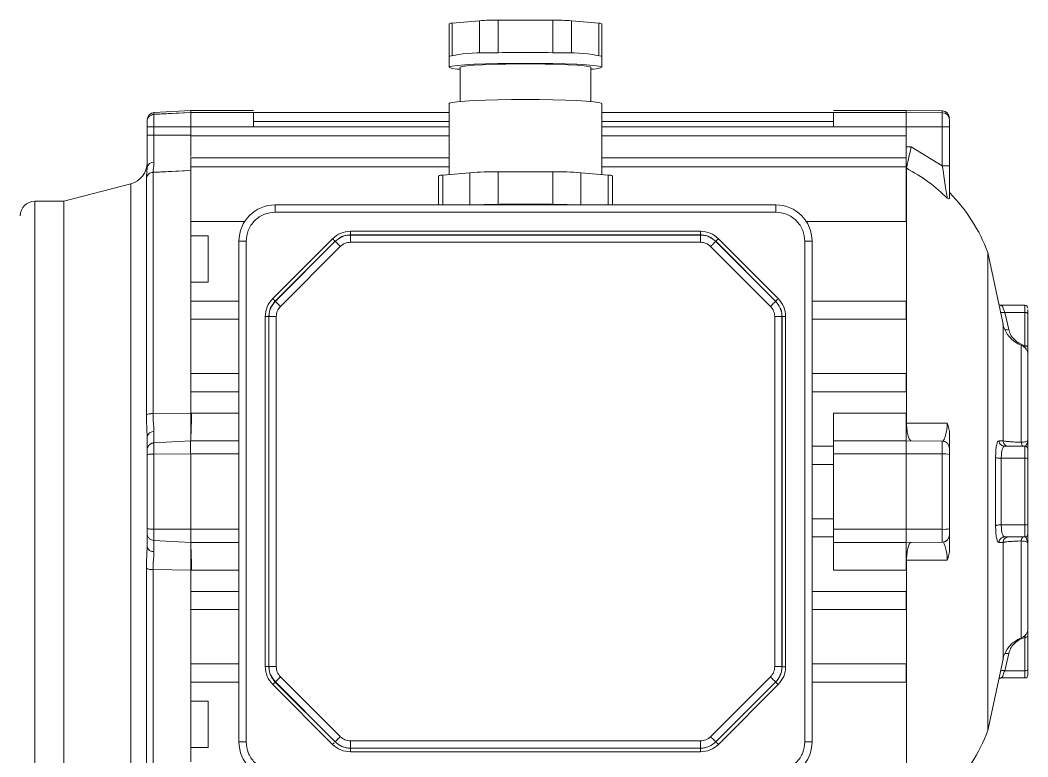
# Model space of a CAD drawing. Header units: millimetres. Extents: x 13502 to 23536, y 11874 to 14203.
# Drawn here: x 15426.73 to 15440.62, y 12930.58 to 12940.73 of the extents above; entities that cross this region are included whole.
import ezdxf

# ---------------------------------------------------------------- set-up
doc = ezdxf.new("R2010")
doc.units = ezdxf.units.MM

# ---------------------------------------------------------------- blocks, each defined once
blk = doc.blocks.new('A$C75AA7FFD')
at = {"color": 1, "linetype": 'Continuous', "lineweight": 0}
for p, q in [((91.525, 70.547), (91.525, 70.996)), ((91.94, 71.038), (91.565, 71.004)), ((91.565, 71.004), (91.565, 70.562)), ((91.94, 70.591), (91.94, 71.038)), ((92.951, 71.046), (92.2, 71.046)), ((92.2, 71.046), (92.2, 70.598)), ((92.951, 70.598), (92.951, 71.046)), ((93.586, 71.004), (93.211, 71.038)), ((93.211, 71.038), (93.211, 70.591)), ((93.586, 70.562), (93.586, 71.004)), ((93.626, 70.996), (93.626, 70.547)), ((92.069, 70.595), (92.032, 70.594)), ((93.119, 70.594), (93.082, 70.595)), ((91.526, 70.397), (91.526, 70.547)), ((93.626, 70.547), (93.626, 70.397)), ((91.676, 69.926), (91.676, 70.397)), ((93.476, 70.397), (93.476, 69.926)), ((91.526, 68.919), (91.526, 69.898)), ((93.626, 69.898), (93.626, 68.919)), ((87.455, 69.774), (87.961, 69.801)), ((87.455, 69.748), (87.961, 69.775)), ((87.455, 69.749), (87.961, 69.775)), ((87.961, 69.775), (87.455, 69.749)), ((87.455, 69.749), (87.455, 69.774)), ((87.455, 69.576), (87.455, 69.748)), ((87.961, 69.801), (88.826, 69.801)), ((87.961, 69.775), (87.961, 69.801)), ((87.961, 69.775), (88.826, 69.775)), ((88.825, 69.776), (91.526, 69.776)), ((88.826, 69.776), (88.826, 69.775)), ((93.626, 69.776), (96.821, 69.776)), ((96.82, 69.801), (97.821, 69.801)), ((96.821, 69.775), (96.821, 69.776)), ((96.821, 69.775), (97.821, 69.775)), ((97.821, 69.801), (98.321, 69.796)), ((97.821, 69.801), (97.821, 69.775)), ((97.821, 69.775), (97.821, 69.576)), ((97.821, 69.775), (98.321, 69.771)), ((98.321, 69.771), (98.321, 69.796)), ((98.321, 69.771), (98.321, 69.576)), ((87.361, 69.649), (87.361, 69.649)), ((88.826, 69.651), (91.526, 69.651)), ((93.626, 69.651), (96.821, 69.651)), ((87.361, 69.576), (87.361, 69.462)), ((87.361, 69.462), (87.455, 69.462)), ((87.961, 69.576), (87.455, 69.576)), ((87.455, 69.462), (87.455, 69.576)), ((87.961, 69.462), (87.455, 69.462)), ((87.455, 69.462), (87.455, 69.089)), ((87.96, 69.576), (91.526, 69.576)), ((87.961, 69.167), (87.961, 69.451)), ((87.961, 69.451), (91.526, 69.451)), ((93.626, 69.576), (97.821, 69.576)), ((93.626, 69.451), (97.821, 69.451)), ((97.821, 69.576), (98.321, 69.576)), ((97.821, 69.15), (97.821, 69.451)), ((98.321, 69.041), (98.321, 69.576)), ((98.421, 69.576), (98.321, 69.576)), ((98.421, 69.041), (98.421, 69.576)), ((97.894, 69.302), (97.821, 69.302)), ((98.321, 69.041), (97.894, 69.302)), ((87.96, 69.15), (91.526, 69.15)), ((93.626, 69.15), (97.821, 69.15)), ((98.321, 69.041), (98.421, 69.041)), ((87.442, 68.949), (87.961, 68.976)), ((87.961, 68.976), (87.442, 68.95)), ((87.961, 68.976), (87.442, 68.949)), ((87.442, 65.626), (87.442, 68.949)), ((87.961, 68.274), (87.961, 69.025)), ((87.961, 69.025), (91.526, 69.025)), ((91.375, 68.501), (91.375, 68.899)), ((91.811, 68.945), (91.435, 68.911)), ((91.435, 68.911), (91.435, 68.501)), ((91.811, 68.501), (91.811, 68.945)), ((92.951, 68.957), (92.2, 68.957)), ((92.2, 68.957), (92.2, 68.51)), ((92.951, 68.51), (92.951, 68.957)), ((93.716, 68.911), (93.341, 68.945)), ((93.341, 68.945), (93.341, 68.501)), ((93.626, 69.025), (97.821, 69.025)), ((93.716, 68.501), (93.716, 68.911)), ((93.776, 68.899), (93.776, 68.501)), ((97.821, 69.025), (97.821, 68.274)), ((97.821, 69.009), (97.827, 69.009)), ((97.827, 69.009), (97.827, 69.007)), ((97.827, 69.007), (97.827, 65.494)), ((86.211, 68.551), (87.136, 68.792)), ((87.136, 68.792), (87.136, 60.309)), ((87.35, 65.609), (87.35, 68.878)), ((87.35, 68.878), (87.35, 68.878)), ((85.811, 68.551), (86.211, 68.551)), ((85.811, 60.551), (85.811, 68.551)), ((86.211, 60.551), (86.211, 68.551)), ((89.126, 68.501), (96.026, 68.501)), ((89.126, 68.501), (89.126, 68.401)), ((91.951, 68.504), (91.869, 68.501)), ((91.951, 68.504), (92, 68.505)), ((93.151, 68.505), (93.2, 68.504)), ((93.282, 68.501), (93.2, 68.504)), ((96.026, 68.501), (96.026, 68.401)), ((96.026, 68.401), (89.126, 68.401)), ((87.961, 68.076), (87.961, 68.274)), ((87.961, 68.274), (88.707, 68.274)), ((97.821, 68.274), (96.444, 68.274)), ((88.201, 68.076), (87.961, 68.076)), ((88.201, 67.436), (88.201, 68.076)), ((90.164, 68.137), (94.988, 68.137)), ((90.164, 68.137), (90.164, 68.087)), ((90.165, 68.086), (90.164, 68.087)), ((90.164, 68.087), (94.988, 68.087)), ((94.987, 68.086), (90.165, 68.086)), ((90.165, 67.986), (90.165, 68.086)), ((94.987, 68.086), (94.988, 68.087)), ((94.987, 67.986), (94.987, 68.086)), ((94.988, 68.137), (94.988, 68.087)), ((88.626, 61.101), (88.626, 68.001)), ((88.626, 68.001), (88.726, 68.001)), ((88.726, 68.001), (88.726, 61.101)), ((89.091, 67.21), (89.916, 68.035)), ((89.127, 67.175), (89.952, 67.999)), ((89.128, 67.174), (89.952, 67.999)), ((90.023, 67.928), (89.198, 67.103)), ((89.952, 67.999), (89.952, 67.999)), ((94.987, 67.986), (90.165, 67.986)), ((95.953, 67.103), (95.128, 67.928)), ((95.2, 67.999), (95.199, 67.998)), ((95.199, 67.998), (96.023, 67.174)), ((95.2, 67.999), (96.024, 67.175)), ((95.235, 68.035), (96.06, 67.21)), ((96.426, 61.101), (96.426, 68.001)), ((96.526, 68.001), (96.426, 68.001)), ((96.526, 68.001), (96.526, 61.101)), ((98.949, 67.844), (99.158, 66.859)), ((98.949, 67.844), (98.949, 61.257)), ((87.961, 67.176), (87.961, 67.436)), ((87.961, 67.436), (88.201, 67.436)), ((87.961, 66.926), (87.961, 67.176)), ((87.961, 67.176), (88.626, 67.176)), ((89.127, 67.175), (89.128, 67.174)), ((96.023, 67.174), (96.024, 67.175)), ((96.526, 67.176), (97.821, 67.176)), ((97.821, 67.176), (97.821, 66.926)), ((99.134, 67.119), (99.461, 67.119)), ((99.138, 67.119), (99.134, 67.106)), ((99.461, 67.119), (99.461, 67.019)), ((89.039, 66.963), (88.989, 66.963)), ((88.989, 62.139), (88.989, 66.963)), ((89.039, 66.963), (89.04, 66.962)), ((89.039, 62.139), (89.039, 66.963)), ((89.04, 66.962), (89.14, 66.962)), ((89.04, 66.962), (89.04, 62.14)), ((89.14, 66.962), (89.14, 62.14)), ((96.011, 62.139), (96.011, 66.962)), ((96.011, 66.962), (96.111, 66.962)), ((96.111, 66.962), (96.112, 66.963)), ((96.111, 62.139), (96.111, 66.962)), ((96.112, 66.963), (96.112, 62.138)), ((96.162, 66.963), (96.112, 66.963)), ((96.162, 66.963), (96.162, 62.138)), ((99.181, 67.019), (99.461, 67.019)), ((99.181, 67.019), (99.236, 66.782)), ((99.461, 67.019), (99.461, 66.56)), ((99.501, 66.54), (99.501, 66.999)), ((88.626, 66.926), (87.961, 66.926)), ((87.961, 66.176), (87.961, 66.926)), ((96.526, 66.926), (97.821, 66.926)), ((99.158, 66.859), (99.158, 65.251)), ((99.41, 66.568), (99.41, 65.23)), ((99.438, 66.569), (99.431, 66.555)), ((99.461, 66.56), (99.438, 66.569)), ((99.461, 66.535), (99.461, 66.56)), ((87.961, 65.926), (87.961, 66.176)), ((87.961, 66.176), (88.626, 66.176)), ((97.821, 66.176), (96.526, 66.176)), ((97.821, 66.176), (97.821, 65.926)), ((87.961, 65.926), (88.626, 65.926)), ((87.961, 65.633), (87.961, 65.926)), ((97.821, 65.926), (96.526, 65.926)), ((87.35, 65.608), (87.35, 65.609)), ((87.961, 65.633), (87.442, 65.626)), ((87.442, 65.626), (87.961, 65.632)), ((87.974, 65.632), (87.961, 65.633)), ((87.961, 65.632), (87.961, 65.633)), ((88.626, 65.632), (87.974, 65.632)), ((97.821, 65.632), (96.821, 65.632)), ((97.827, 65.489), (97.821, 65.489)), ((97.827, 65.494), (97.827, 65.489)), ((87.455, 65.378), (87.455, 65.224)), ((87.961, 65.251), (87.455, 65.224)), ((87.455, 65.224), (87.961, 65.251)), ((87.961, 65.251), (88.626, 65.251)), ((96.821, 65.176), (96.526, 65.176)), ((96.821, 65.251), (97.821, 65.251)), ((96.821, 65.176), (96.821, 65.063)), ((97.821, 65.251), (97.821, 65.07)), ((97.821, 65.251), (98.321, 65.246)), ((98.321, 65.246), (98.321, 65.07)), ((99.158, 65.251), (99.103, 65.251)), ((99.181, 65.176), (99.461, 65.176)), ((99.461, 65.176), (99.461, 65.009)), ((87.361, 65.058), (87.361, 65.058)), ((87.455, 65.068), (87.961, 65.071)), ((87.455, 64.033), (87.455, 65.068)), ((87.961, 64.031), (87.961, 65.071)), ((87.961, 65.071), (88.626, 65.071)), ((97.821, 65.07), (96.821, 65.07)), ((96.821, 65.063), (96.821, 65.07)), ((97.821, 65.07), (97.821, 64.031)), ((98.321, 65.07), (97.821, 65.07)), ((98.321, 64.031), (98.321, 65.07)), ((99.056, 65.02), (99.056, 64.081)), ((99.134, 65.009), (99.134, 64.092)), ((99.134, 65.009), (99.461, 65.009)), ((99.461, 65.009), (99.461, 64.092)), ((96.526, 64.926), (96.821, 64.926)), ((96.821, 64.176), (96.526, 64.176)), ((87.961, 64.031), (87.455, 64.033)), ((87.455, 63.877), (87.455, 64.033)), ((87.455, 64.033), (87.961, 64.031)), ((96.821, 64.031), (96.821, 64.038)), ((96.821, 64.038), (96.821, 64.031)), ((99.134, 64.092), (99.461, 64.092)), ((99.461, 64.092), (99.461, 63.926)), ((87.961, 63.851), (87.961, 64.031)), ((87.961, 64.031), (88.626, 64.031)), ((96.526, 63.926), (96.821, 63.926)), ((96.821, 64.031), (97.821, 64.031)), ((96.821, 63.851), (96.821, 64.031)), ((97.821, 64.031), (98.321, 64.031)), ((97.821, 64.031), (97.821, 63.851)), ((98.321, 64.031), (98.321, 63.855)), ((99.181, 63.926), (99.461, 63.926)), ((99.465, 63.924), (99.468, 63.926)), ((99.483, 63.902), (99.501, 63.846)), ((87.961, 63.851), (87.455, 63.877)), ((87.455, 63.877), (87.455, 63.723)), ((87.455, 63.877), (87.961, 63.851)), ((88.626, 63.851), (87.961, 63.851)), ((96.821, 63.851), (97.821, 63.851)), ((96.821, 63.851), (96.821, 63.469)), ((97.821, 63.851), (98.321, 63.855)), ((97.821, 63.469), (97.821, 63.851)), ((99.103, 63.85), (99.158, 63.851)), ((99.158, 63.851), (99.158, 62.242)), ((99.41, 63.871), (99.41, 62.534)), ((87.35, 63.493), (87.35, 63.494)), ((87.35, 60.224), (87.35, 63.493)), ((97.821, 63.612), (97.827, 63.612)), ((97.827, 63.612), (97.827, 63.607)), ((97.827, 63.607), (97.827, 60.094)), ((87.961, 63.469), (87.442, 63.476)), ((87.442, 60.152), (87.442, 63.475)), ((87.442, 63.475), (87.961, 63.469)), ((87.961, 63.469), (87.442, 63.475)), ((87.961, 63.176), (87.961, 63.469)), ((87.961, 63.469), (87.974, 63.469)), ((87.961, 63.469), (87.961, 63.469)), ((87.974, 63.469), (88.626, 63.469)), ((96.821, 63.469), (97.821, 63.469)), ((87.961, 62.926), (87.961, 63.176)), ((87.961, 63.176), (88.626, 63.176)), ((97.821, 63.176), (96.526, 63.176)), ((97.821, 63.176), (97.821, 62.926)), ((87.961, 62.926), (88.626, 62.926)), ((87.961, 62.176), (87.961, 62.926)), ((96.526, 62.926), (97.821, 62.926)), ((99.438, 62.532), (99.461, 62.542)), ((99.461, 62.541), (99.461, 62.567)), ((99.461, 62.542), (99.461, 62.083)), ((99.501, 62.103), (99.501, 62.562)), ((99.158, 62.242), (98.949, 61.257)), ((99.236, 62.319), (99.181, 62.083)), ((87.961, 61.926), (87.961, 62.176)), ((88.626, 62.176), (87.961, 62.176)), ((88.989, 62.139), (89.039, 62.139)), ((89.04, 62.14), (89.039, 62.139)), ((89.14, 62.14), (89.04, 62.14)), ((96.011, 62.139), (96.111, 62.139)), ((96.111, 62.139), (96.112, 62.138)), ((96.162, 62.138), (96.112, 62.138)), ((96.526, 62.176), (97.821, 62.176)), ((97.821, 62.176), (97.821, 61.926)), ((89.198, 61.998), (90.023, 61.174)), ((95.128, 61.173), (95.953, 61.998)), ((96.105, 62.08), (96.107, 62.082)), ((99.461, 61.983), (99.134, 61.983)), ((99.181, 62.083), (99.461, 62.083)), ((99.461, 62.083), (99.461, 61.983)), ((88.626, 61.926), (87.961, 61.926)), ((87.961, 61.665), (87.961, 61.926)), ((89.916, 61.067), (89.091, 61.891)), ((89.128, 61.928), (89.127, 61.927)), ((89.951, 61.102), (89.127, 61.927)), ((89.952, 61.103), (89.128, 61.928)), ((96.023, 61.927), (95.199, 61.103)), ((96.024, 61.926), (95.2, 61.102)), ((96.06, 61.891), (95.235, 61.066)), ((97.821, 61.926), (96.526, 61.926)), ((87.961, 61.665), (87.961, 61.026)), ((88.201, 61.665), (87.961, 61.665)), ((88.201, 61.026), (88.201, 61.665)), ((87.961, 60.827), (87.961, 61.026)), ((87.961, 61.026), (88.201, 61.026)), ((88.626, 61.101), (88.726, 61.101)), ((89.951, 61.102), (89.952, 61.103)), ((90.164, 61.015), (90.163, 61.014)), ((94.988, 61.014), (90.163, 61.014)), ((90.163, 60.964), (90.163, 61.014)), ((90.164, 61.115), (94.987, 61.115)), ((90.164, 61.115), (90.164, 61.015)), ((90.164, 61.015), (94.987, 61.015)), ((94.987, 61.115), (94.987, 61.015)), ((94.987, 61.015), (94.988, 61.014)), ((94.988, 60.964), (94.988, 61.014)), ((95.199, 61.103), (95.2, 61.102)), ((96.426, 61.101), (96.526, 61.101)), ((94.988, 60.964), (90.163, 60.964))]:
    blk.add_line(p, q, dxfattribs=at)
at = {"color": 1, "linetype": 'Continuous', "lineweight": 0, "flags": 128}
for points in [[(91.526, 70.548), (91.525, 70.548), (91.525, 70.548), (91.525, 70.547), (91.525, 70.547), (91.525, 70.547), (91.525, 70.546), (91.525, 70.546), (91.526, 70.546)], [(93.476, 70.369), (93.515, 70.373), (93.585, 70.382), (93.621, 70.392), (93.621, 70.402), (93.585, 70.412), (93.515, 70.422), (93.413, 70.43), (93.283, 70.438), (93.128, 70.444), (92.955, 70.448), (92.769, 70.451), (92.576, 70.452), (92.383, 70.451), (92.196, 70.448), (92.023, 70.444), (91.868, 70.438), (91.738, 70.43), (91.636, 70.422), (91.566, 70.412), (91.53, 70.402), (91.53, 70.392), (91.566, 70.382), (91.636, 70.373), (91.676, 70.369)], [(91.676, 70.397), (91.677, 70.4), (91.704, 70.409), (91.768, 70.418), (91.864, 70.426), (91.989, 70.433), (92.139, 70.438), (92.306, 70.442), (92.485, 70.444), (92.667, 70.444), (92.845, 70.442), (93.012, 70.438), (93.162, 70.433), (93.287, 70.426), (93.384, 70.418), (93.447, 70.409), (93.474, 70.4), (93.476, 70.397)], [(93.625, 70.546), (93.626, 70.546), (93.626, 70.546), (93.626, 70.547), (93.626, 70.547), (93.626, 70.547), (93.626, 70.548), (93.626, 70.548), (93.625, 70.548)], [(91.526, 69.898), (91.53, 69.903), (91.566, 69.913), (91.636, 69.922), (91.738, 69.931), (91.868, 69.939), (92.023, 69.945), (92.196, 69.949), (92.383, 69.952), (92.576, 69.953), (92.769, 69.952), (92.955, 69.949), (93.128, 69.945), (93.283, 69.939), (93.413, 69.931), (93.515, 69.922), (93.585, 69.913), (93.621, 69.903), (93.626, 69.898)], [(89.916, 68.035), (89.923, 68.028), (89.93, 68.022), (89.936, 68.015), (89.941, 68.01), (89.945, 68.006), (89.949, 68.002), (89.951, 68), (89.952, 67.999)], [(90.023, 67.928), (90.01, 67.941), (89.996, 67.955), (89.984, 67.967), (89.974, 67.977), (89.965, 67.986), (89.958, 67.993), (89.954, 67.997), (89.952, 67.999)], [(95.953, 67.103), (95.966, 67.117), (95.979, 67.13), (95.992, 67.142), (96.002, 67.152), (96.011, 67.161), (96.018, 67.168), (96.022, 67.172), (96.023, 67.174)], [(96.06, 67.21), (96.053, 67.203), (96.046, 67.197), (96.04, 67.191), (96.035, 67.185), (96.031, 67.181), (96.027, 67.178), (96.025, 67.176), (96.024, 67.175)], [(99.461, 67.019), (99.468, 67.018), (99.476, 67.017), (99.483, 67.015), (99.489, 67.013), (99.494, 67.01), (99.498, 67.006), (99.5, 67.003), (99.501, 66.999)], [(87.361, 65.124), (87.362, 65.143), (87.368, 65.161)], [(99.461, 62.083), (99.468, 62.083), (99.476, 62.084), (99.483, 62.086), (99.489, 62.089), (99.494, 62.092), (99.498, 62.095), (99.5, 62.099), (99.501, 62.103)], [(89.198, 61.998), (89.185, 61.985), (89.172, 61.972), (89.16, 61.96), (89.149, 61.949), (89.14, 61.94), (89.134, 61.933), (89.129, 61.929), (89.128, 61.928)], [(89.091, 61.891), (89.098, 61.898), (89.105, 61.905), (89.111, 61.911), (89.116, 61.916), (89.12, 61.92), (89.124, 61.924), (89.126, 61.926), (89.127, 61.927)], [(95.128, 61.173), (95.142, 61.16), (95.155, 61.147), (95.167, 61.135), (95.177, 61.124), (95.186, 61.115), (95.193, 61.109), (95.197, 61.104), (95.199, 61.103)], [(95.235, 61.066), (95.228, 61.073), (95.222, 61.08), (95.216, 61.086), (95.21, 61.091), (95.206, 61.096), (95.203, 61.099), (95.2, 61.101), (95.2, 61.102)]]:
    blk.add_lwpolyline(points, dxfattribs=at)
at = {"color": 1, "linetype": 'Continuous', "lineweight": 0}
for centre, radius, start, end in [((91.561, 70.919), 0.0855, 87.1887, 114.9143), ((92.172, 67.682), 3.365, 89.517, 93.9443), ((92.979, 67.681), 3.365, 86.0559, 90.4828), ((93.59, 70.919), 0.0855, 65.0857, 92.8113), ((91.956, 68.614), 1.982, 87.8128, 102.5472), ((92.576, 51.987), 18.615, 88.4417, 91.5583), ((92.197, 65.411), 5.186, 89.9653, 91.4119), ((92.954, 65.411), 5.186, 88.5881, 90.0347), ((93.195, 68.614), 1.982, 77.453, 92.187), ((91.529, 70.547), 0.003, 157.8843, 202.1157), ((93.623, 70.547), 0.003, 337.8843, 22.1157), ((87.461, 69.674), 0.1, 93, 180), ((98.321, 69.696), 0.1, 0, 89.5), ((98.321, 69.671), 0.0998, 0.1448, 89.6386), ((87.061, 69.082), 0.3, 284.6209, 0), ((87.447, 69.002), 0.0875, 84.2162, 169.1803), ((87.446, 68.85), 0.0994, 92.3939, 164.0222), ((91.429, 68.783), 0.128, 87.2033, 114.9063), ((92.158, 63.9), 5.057, 89.5218, 93.9403), ((92.993, 63.9), 5.057, 86.0597, 90.4782), ((93.722, 68.783), 0.128, 65.0933, 92.7993), ((96.759, 67.027), 2.337, 20.458, 44.5224), ((85.811, 68.351), 0.2, 90, 180), ((89.126, 68.001), 0.5, 90, 180), ((92.083, 64.615), 3.891, 91.9472, 92.9395), ((92.576, 47.213), 21.3, 88.4521, 91.5479), ((92.196, 60.673), 7.834, 89.9715, 91.4349), ((92.955, 60.673), 7.834, 88.5651, 90.0285), ((93.068, 64.615), 3.891, 87.0605, 88.0528), ((96.026, 68.001), 0.5, 0, 90), ((99.461, 67.079), 0.04, 0, 90), ((99.549, 66.942), 0.4, 192, 249.5281), ((99.361, 66.437), 0.14, 0, 69.5281), ((87.429, 65.447), 0.18, 85.9079, 115.877), ((87.447, 65.291), 0.0875, 84.2034, 169.1654), ((87.461, 65.124), 0.1, 93, 119.5281), ((98.321, 65.146), 0.1, 0, 89.5), ((99.461, 65.136), 0.04, 0, 90), ((98.346, 64.813), 0.258, 73.1644, 95.4288), ((99.47, 64.945), 0.0652, 62.3287, 98.5722), ((98.346, 64.288), 0.258, 264.5679, 286.839), ((99.47, 64.156), 0.0652, 261.4317, 297.684), ((98.321, 63.955), 0.1, 270.5, 0), ((99.461, 63.966), 0.04, 270, 0), ((87.447, 63.81), 0.0875, 190.8346, 275.7966), ((87.429, 63.655), 0.18, 244.1183, 274.0968), ((99.361, 62.665), 0.14, 290.4719, 0), ((99.549, 62.159), 0.4, 110.4719, 168), ((99.461, 62.023), 0.04, 270, 0), ((96.759, 62.074), 2.337, 315.3071, 339.542), ((89.126, 61.101), 0.5, 180, 270), ((96.026, 61.101), 0.5, 270, 0)]:
    blk.add_arc(centre, radius, start, end, dxfattribs=at)
for points, knots in [([(87.455, 69.749), (87.443, 69.746), (87.418, 69.742), (87.386, 69.719), (87.365, 69.687), (87.362, 69.662), (87.361, 69.649)], [0, 0, 0, 0, 0.250008, 0.500003, 0.750016, 1, 1, 1, 1]), ([(87.361, 69.649), (87.362, 69.662), (87.365, 69.687), (87.386, 69.719), (87.418, 69.742), (87.443, 69.746), (87.455, 69.748)], [0, 0, 0, 0, 0.2500092, 0.5000032, 0.7500067, 1, 1, 1, 1]), ([(87.961, 69.576), (87.961, 69.601), (87.961, 69.65), (87.961, 69.713), (87.961, 69.76), (87.961, 69.77), (87.961, 69.775)], [0, 0, 0, 0, 0.2499945, 0.5000098, 0.7499819, 1, 1, 1, 1]), ([(88.826, 69.776), (88.826, 69.776), (88.826, 69.777), (88.826, 69.771), (88.826, 69.76), (88.826, 69.744), (88.826, 69.725), (88.826, 69.702), (88.826, 69.677), (88.826, 69.66), (88.826, 69.651)], [0, 0, 0, 0, 0.125, 0.250014, 0.375013, 0.500007, 0.625024, 0.750015, 0.875012, 1, 1, 1, 1]), ([(88.826, 69.775), (88.826, 69.77), (88.826, 69.76), (88.826, 69.713), (88.826, 69.649), (88.826, 69.6), (88.826, 69.576)], [0, 0, 0, 0, 0.249992, 0.499989, 0.749997, 1, 1, 1, 1]), ([(96.821, 69.576), (96.821, 69.6), (96.821, 69.649), (96.821, 69.713), (96.821, 69.76), (96.821, 69.77), (96.821, 69.775)], [0, 0, 0, 0, 0.2500029, 0.5000109, 0.7500082, 1, 1, 1, 1]), ([(87.361, 69.649), (87.361, 69.647), (87.361, 69.644), (87.361, 69.626), (87.361, 69.603), (87.361, 69.585), (87.361, 69.576)], [0, 0, 0, 0, 0.24143, 0.500023, 0.758567, 1, 1, 1, 1]), ([(98.421, 69.671), (98.421, 69.669), (98.421, 69.664), (98.421, 69.641), (98.421, 69.611), (98.421, 69.587), (98.421, 69.576)], [0, 0, 0, 0, 0.241321, 0.49998, 0.758648, 1, 1, 1, 1]), ([(87.455, 69.576), (87.443, 69.576), (87.418, 69.576), (87.386, 69.576), (87.365, 69.576), (87.362, 69.576), (87.361, 69.576)], [0, 0, 0, 0, 0.249986, 0.499988, 0.749978, 1, 1, 1, 1]), ([(87.361, 69.462), (87.361, 69.379), (87.361, 69.213), (87.361, 69.083), (87.361, 69.019)], [0, 0, 0, 0, 0.499991, 1, 1, 1, 1]), ([(87.961, 69.576), (87.961, 69.574), (87.961, 69.571), (87.961, 69.542), (87.961, 69.5), (87.961, 69.468), (87.961, 69.451)], [0, 0, 0, 0, 0.249969, 0.499986, 0.749977, 1, 1, 1, 1]), ([(97.821, 69.451), (97.821, 69.468), (97.821, 69.5), (97.821, 69.542), (97.821, 69.571), (97.821, 69.574), (97.821, 69.576)], [0, 0, 0, 0, 0.250023, 0.500014, 0.750031, 1, 1, 1, 1]), ([(97.894, 69.302), (97.886, 69.269), (97.871, 69.201), (97.85, 69.111), (97.834, 69.04), (97.829, 69.019), (97.827, 69.009)], [0, 0, 0, 0, 0.249613, 0.499795, 0.749948, 1, 1, 1, 1]), ([(87.455, 69.089), (87.455, 69.073), (87.454, 69.051), (87.451, 69.023), (87.445, 68.984), (87.443, 68.965), (87.442, 68.95)], [0, 0, 0, 0, 0.250091, 0.333832, 0.49939, 1, 1, 1, 1]), ([(87.961, 69.025), (87.961, 69.041), (87.961, 69.074), (87.961, 69.115), (87.961, 69.144), (87.961, 69.148), (87.961, 69.15)], [0, 0, 0, 0, 0.2500202, 0.5000088, 0.7500397, 1, 1, 1, 1]), ([(97.821, 69.025), (97.821, 69.041), (97.821, 69.074), (97.821, 69.115), (97.821, 69.144), (97.821, 69.148), (97.821, 69.15)], [0, 0, 0, 0, 0.2500202, 0.5000088, 0.7500397, 1, 1, 1, 1]), ([(98.39, 68.592), (98.389, 68.6), (98.387, 68.615), (98.377, 68.674), (98.362, 68.77), (98.342, 68.901), (98.328, 68.994), (98.321, 69.041)], [0, 0, 0, 0, 0.1161182, 0.2370989, 0.4875792, 0.7438393, 1, 1, 1, 1]), ([(98.421, 68.595), (98.421, 68.625), (98.421, 68.684), (98.421, 68.833), (98.421, 68.957), (98.421, 69.041)], [0, 0, 0, 0, 0.25204, 0.500985, 1, 1, 1, 1]), ([(87.35, 68.878), (87.352, 68.894), (87.355, 68.925), (87.359, 68.988), (87.361, 69.019)], [0, 0, 0, 0, 0.5009037, 1, 1, 1, 1]), ([(87.35, 68.878), (87.354, 68.887), (87.361, 68.906), (87.383, 68.929), (87.411, 68.945), (87.432, 68.948), (87.442, 68.95)], [0, 0, 0, 0, 0.243711, 0.499997, 0.756273, 1, 1, 1, 1]), ([(97.827, 69.007), (97.931, 68.947), (98.135, 68.83), (98.307, 68.67), (98.39, 68.592)], [0, 0, 0, 0, 0.513879, 1, 1, 1, 1]), ([(98.39, 68.592), (98.399, 68.589), (98.417, 68.583), (98.419, 68.591), (98.421, 68.595)], [0, 0, 0, 0, 0.50098, 1, 1, 1, 1]), ([(89.126, 68.401), (89.075, 68.395), (88.998, 68.387), (88.905, 68.337), (88.841, 68.286), (88.789, 68.222), (88.739, 68.128), (88.731, 68.051), (88.726, 68.001)], [0, 0, 0, 0, 0.2394607, 0.3683609, 0.4999987, 0.6316365, 0.760541, 1, 1, 1, 1]), ([(96.426, 68.001), (96.42, 68.051), (96.412, 68.128), (96.362, 68.222), (96.311, 68.286), (96.246, 68.337), (96.153, 68.387), (96.076, 68.395), (96.026, 68.401)], [0, 0, 0, 0, 0.239461, 0.368362, 0.5, 0.631638, 0.760539, 1, 1, 1, 1]), ([(89.916, 68.035), (89.952, 68.064), (90.025, 68.123), (90.117, 68.133), (90.164, 68.137)], [0, 0, 0, 0, 0.499984, 1, 1, 1, 1]), ([(89.952, 67.999), (89.981, 68.023), (90.027, 68.06), (90.103, 68.084), (90.143, 68.086), (90.164, 68.087)], [0, 0, 0, 0, 0.485197, 0.739186, 1, 1, 1, 1]), ([(90.165, 68.086), (90.144, 68.085), (90.104, 68.083), (90.028, 68.059), (89.982, 68.023), (89.952, 67.999)], [0, 0, 0, 0, 0.260815, 0.514784, 1, 1, 1, 1]), ([(95.199, 67.999), (95.169, 68.023), (95.123, 68.059), (95.048, 68.083), (95.007, 68.085), (94.987, 68.086)], [0, 0, 0, 0, 0.485215, 0.739188, 1, 1, 1, 1]), ([(94.988, 68.137), (95.034, 68.133), (95.127, 68.123), (95.199, 68.064), (95.235, 68.035)], [0, 0, 0, 0, 0.500021, 1, 1, 1, 1]), ([(94.988, 68.087), (95.008, 68.086), (95.048, 68.084), (95.124, 68.06), (95.17, 68.023), (95.2, 67.999)], [0, 0, 0, 0, 0.260822, 0.514823, 1, 1, 1, 1]), ([(90.165, 67.986), (90.138, 67.984), (90.085, 67.978), (90.044, 67.945), (90.023, 67.928)], [0, 0, 0, 0, 0.500037, 1, 1, 1, 1]), ([(95.128, 67.928), (95.108, 67.945), (95.066, 67.978), (95.013, 67.984), (94.987, 67.986)], [0, 0, 0, 0, 0.499986, 1, 1, 1, 1]), ([(95.128, 67.928), (95.137, 67.937), (95.156, 67.955), (95.179, 67.978), (95.195, 67.995), (95.198, 67.997), (95.199, 67.998)], [0, 0, 0, 0, 0.250028, 0.500008, 0.750001, 1, 1, 1, 1]), ([(95.235, 68.035), (95.231, 68.03), (95.224, 68.024), (95.216, 68.016), (95.21, 68.01), (95.206, 68.005), (95.201, 68.001), (95.2, 68), (95.2, 67.999)], [0, 0, 0, 0, 0.23984, 0.368584, 0.499958, 0.63149, 0.760238, 1, 1, 1, 1]), ([(88.989, 66.963), (88.994, 67.009), (89.003, 67.102), (89.062, 67.174), (89.091, 67.21)], [0, 0, 0, 0, 0.500021, 1, 1, 1, 1]), ([(89.039, 66.963), (89.04, 66.983), (89.043, 67.024), (89.066, 67.099), (89.103, 67.145), (89.127, 67.175)], [0, 0, 0, 0, 0.260822, 0.514823, 1, 1, 1, 1]), ([(89.128, 67.174), (89.104, 67.144), (89.067, 67.098), (89.044, 67.023), (89.041, 66.982), (89.04, 66.962)], [0, 0, 0, 0, 0.485214, 0.739186, 1, 1, 1, 1]), ([(89.091, 67.21), (89.096, 67.206), (89.105, 67.197), (89.117, 67.185), (89.125, 67.177), (89.126, 67.176), (89.127, 67.175)], [0, 0, 0, 0, 0.2500018, 0.4999723, 0.7500146, 1, 1, 1, 1]), ([(89.198, 67.103), (89.189, 67.112), (89.171, 67.131), (89.148, 67.154), (89.132, 67.17), (89.129, 67.173), (89.128, 67.174)], [0, 0, 0, 0, 0.2500075, 0.499995, 0.749994, 1, 1, 1, 1]), ([(89.198, 67.103), (89.182, 67.083), (89.148, 67.041), (89.143, 66.988), (89.14, 66.962)], [0, 0, 0, 0, 0.499986, 1, 1, 1, 1]), ([(96.011, 66.962), (96.009, 66.988), (96.003, 67.041), (95.97, 67.082), (95.953, 67.103)], [0, 0, 0, 0, 0.500055, 1, 1, 1, 1]), ([(96.111, 66.962), (96.11, 66.982), (96.108, 67.022), (96.084, 67.098), (96.047, 67.144), (96.023, 67.174)], [0, 0, 0, 0, 0.260836, 0.514798, 1, 1, 1, 1]), ([(96.024, 67.175), (96.048, 67.145), (96.085, 67.099), (96.108, 67.023), (96.111, 66.983), (96.112, 66.963)], [0, 0, 0, 0, 0.485187, 0.73918, 1, 1, 1, 1]), ([(96.06, 67.21), (96.089, 67.174), (96.148, 67.102), (96.157, 67.009), (96.162, 66.963)], [0, 0, 0, 0, 0.499974, 1, 1, 1, 1]), ([(99.101, 67.126), (99.102, 67.126), (99.106, 67.125), (99.118, 67.12), (99.131, 67.119), (99.138, 67.119)], [0, 0, 0, 0, 0.153123, 0.587542, 1, 1, 1, 1]), ([(99.138, 67.119), (99.14, 67.117), (99.144, 67.115), (99.154, 67.094), (99.166, 67.063), (99.176, 67.034), (99.181, 67.019)], [0, 0, 0, 0, 0.2420471, 0.4978806, 0.7308928, 1, 1, 1, 1]), ([(99.123, 67.023), (99.126, 67.021), (99.134, 67.017), (99.155, 67.016), (99.172, 67.018), (99.181, 67.019)], [0, 0, 0, 0, 0.211921, 0.60592, 1, 1, 1, 1]), ([(99.501, 66.999), (99.501, 67.014), (99.501, 67.038), (99.501, 67.051), (99.501, 67.056)], [0, 0, 0, 0, 0.63549, 1, 1, 1, 1]), ([(99.236, 66.782), (99.225, 66.781), (99.203, 66.778), (99.186, 66.783), (99.178, 66.785)], [0, 0, 0, 0, 0.500544, 1, 1, 1, 1]), ([(99.236, 66.782), (99.244, 66.759), (99.258, 66.713), (99.304, 66.652), (99.363, 66.6), (99.413, 66.579), (99.438, 66.569)], [0, 0, 0, 0, 0.250596, 0.500811, 0.75047, 1, 1, 1, 1]), ([(99.501, 66.54), (99.5, 66.542), (99.499, 66.547), (99.49, 66.554), (99.476, 66.559), (99.466, 66.559), (99.461, 66.56)], [0, 0, 0, 0, 0.250001, 0.500075, 0.749975, 1, 1, 1, 1]), ([(99.461, 66.56), (99.464, 66.547), (99.468, 66.53), (99.473, 66.517), (99.475, 66.513)], [0, 0, 0, 0, 0.709872, 1, 1, 1, 1]), ([(99.501, 66.474), (99.501, 66.48), (99.501, 66.496), (99.501, 66.524), (99.501, 66.54)], [0, 0, 0, 0, 0.405915, 1, 1, 1, 1]), ([(99.501, 66.433), (99.501, 66.434), (99.501, 66.442), (99.501, 66.408), (99.501, 66.326), (99.501, 66.191), (99.501, 66.012), (99.501, 65.793), (99.501, 65.54), (99.501, 65.351), (99.501, 65.256)], [0, 0, 0, 0, 0.021483, 0.161269, 0.301056, 0.440847, 0.580633, 0.720424, 0.860211, 1, 1, 1, 1]), ([(87.442, 65.626), (87.432, 65.625), (87.411, 65.624), (87.383, 65.621), (87.361, 65.615), (87.354, 65.61), (87.35, 65.608)], [0, 0, 0, 0, 0.243728, 0.499995, 0.756218, 1, 1, 1, 1]), ([(87.361, 65.308), (87.359, 65.354), (87.355, 65.447), (87.352, 65.554), (87.35, 65.608)], [0, 0, 0, 0, 0.500671, 1, 1, 1, 1]), ([(87.442, 65.626), (87.443, 65.58), (87.445, 65.519), (87.451, 65.459), (87.454, 65.42), (87.455, 65.396), (87.455, 65.378)], [0, 0, 0, 0, 0.49781, 0.661196, 0.749084, 1, 1, 1, 1]), ([(87.961, 65.632), (87.961, 65.579), (87.961, 65.474), (87.961, 65.351), (87.961, 65.267), (87.961, 65.256), (87.961, 65.251)], [0, 0, 0, 0, 0.2500009, 0.5000065, 0.7499992, 1, 1, 1, 1]), ([(87.974, 65.632), (87.972, 65.571), (87.969, 65.466), (87.965, 65.345), (87.962, 65.266), (87.961, 65.256), (87.961, 65.251)], [0, 0, 0, 0, 0.290131, 0.500135, 0.758933, 1, 1, 1, 1]), ([(96.821, 65.251), (96.821, 65.256), (96.821, 65.267), (96.821, 65.351), (96.821, 65.474), (96.821, 65.579), (96.821, 65.632)], [0, 0, 0, 0, 0.2500008, 0.4999935, 0.7499991, 1, 1, 1, 1]), ([(97.821, 65.251), (97.821, 65.256), (97.821, 65.267), (97.821, 65.351), (97.821, 65.474), (97.821, 65.579), (97.821, 65.632)], [0, 0, 0, 0, 0.2500008, 0.4999935, 0.7499991, 1, 1, 1, 1]), ([(98.39, 65.495), (98.307, 65.495), (98.135, 65.494), (97.931, 65.494), (97.827, 65.494)], [0, 0, 0, 0, 0.4861235, 1, 1, 1, 1]), ([(97.827, 65.489), (97.829, 65.456), (97.834, 65.389), (97.85, 65.312), (97.869, 65.268), (97.884, 65.252), (97.891, 65.25), (97.894, 65.25)], [0, 0, 0, 0, 0.249861, 0.499838, 0.749816, 0.912399, 1, 1, 1, 1]), ([(98.331, 65.254), (98.334, 65.256), (98.345, 65.261), (98.362, 65.304), (98.377, 65.367), (98.387, 65.435), (98.389, 65.475), (98.39, 65.495)], [0, 0, 0, 0, 0.154963, 0.446082, 0.730646, 0.868068, 1, 1, 1, 1]), ([(98.421, 65.338), (98.419, 65.365), (98.417, 65.418), (98.399, 65.469), (98.39, 65.495)], [0, 0, 0, 0, 0.498441, 1, 1, 1, 1]), ([(87.361, 65.308), (87.361, 65.254), (87.361, 65.165), (87.361, 65.148), (87.361, 65.142)], [0, 0, 0, 0, 0.612307, 1, 1, 1, 1]), ([(98.421, 65.146), (98.421, 65.156), (98.421, 65.17), (98.421, 65.249), (98.421, 65.308), (98.421, 65.338)], [0, 0, 0, 0, 0.499025, 0.747953, 1, 1, 1, 1]), ([(87.367, 65.16), (87.371, 65.169), (87.38, 65.187), (87.402, 65.206), (87.428, 65.219), (87.446, 65.221), (87.455, 65.221)], [0, 0, 0, 0, 0.25238, 0.510189, 0.762504, 1, 1, 1, 1]), ([(87.455, 65.224), (87.455, 65.222), (87.455, 65.217), (87.455, 65.182), (87.455, 65.131), (87.455, 65.089), (87.455, 65.068)], [0, 0, 0, 0, 0.250112, 0.500414, 0.750741, 1, 1, 1, 1]), ([(87.961, 65.071), (87.96, 65.093), (87.959, 65.137), (87.958, 65.193), (87.958, 65.233), (87.96, 65.249), (87.96, 65.25), (87.961, 65.251)], [0, 0, 0, 0, 0.229187, 0.45837, 0.687511, 0.916041, 1, 1, 1, 1]), ([(96.821, 65.07), (96.821, 65.095), (96.821, 65.143), (96.821, 65.202), (96.821, 65.243), (96.821, 65.248), (96.821, 65.251)], [0, 0, 0, 0, 0.249986, 0.500011, 0.750001, 1, 1, 1, 1]), ([(98.391, 65.217), (98.387, 65.221), (98.377, 65.232), (98.356, 65.244), (98.339, 65.248), (98.332, 65.25)], [0, 0, 0, 0, 0.246071, 0.637739, 1, 1, 1, 1]), ([(98.421, 65.146), (98.421, 65.145), (98.421, 65.143), (98.421, 65.123), (98.421, 65.094), (98.421, 65.071), (98.421, 65.06)], [0, 0, 0, 0, 0.241298, 0.499962, 0.758642, 1, 1, 1, 1]), ([(99.103, 65.251), (99.096, 65.248), (99.083, 65.242), (99.068, 65.191), (99.058, 65.116), (99.057, 65.052), (99.056, 65.02)], [0, 0, 0, 0, 0.250101, 0.500413, 0.750279, 1, 1, 1, 1]), ([(99.103, 65.251), (99.105, 65.24), (99.109, 65.218), (99.13, 65.193), (99.155, 65.178), (99.172, 65.177), (99.181, 65.176)], [0, 0, 0, 0, 0.279869, 0.559111, 0.779506, 1, 1, 1, 1]), ([(99.181, 65.176), (99.174, 65.173), (99.161, 65.168), (99.146, 65.131), (99.136, 65.078), (99.135, 65.032), (99.134, 65.009)], [0, 0, 0, 0, 0.271395, 0.502393, 0.756154, 1, 1, 1, 1]), ([(99.236, 65.176), (99.225, 65.177), (99.203, 65.18), (99.178, 65.2), (99.162, 65.224), (99.16, 65.242), (99.158, 65.251)], [0, 0, 0, 0, 0.279869, 0.559161, 0.779502, 1, 1, 1, 1]), ([(99.41, 65.23), (99.38, 65.231), (99.319, 65.233), (99.243, 65.239), (99.203, 65.243), (99.184, 65.245), (99.171, 65.247), (99.164, 65.249), (99.158, 65.251)], [0, 0, 0, 0, 0.234947, 0.50083, 0.750269, 0.780639, 0.832405, 1, 1, 1, 1]), ([(99.466, 65.237), (99.458, 65.236), (99.442, 65.233), (99.42, 65.231), (99.41, 65.23)], [0, 0, 0, 0, 0.514236, 1, 1, 1, 1]), ([(99.41, 65.23), (99.411, 65.223), (99.413, 65.207), (99.42, 65.19), (99.428, 65.178), (99.434, 65.176), (99.438, 65.176)], [0, 0, 0, 0, 0.250041, 0.499964, 0.749912, 1, 1, 1, 1]), ([(99.483, 65.199), (99.478, 65.193), (99.472, 65.182), (99.467, 65.179), (99.465, 65.178)], [0, 0, 0, 0, 0.658185, 1, 1, 1, 1]), ([(99.489, 65.164), (99.485, 65.167), (99.478, 65.173), (99.47, 65.176), (99.465, 65.178)], [0, 0, 0, 0, 0.516517, 1, 1, 1, 1]), ([(99.501, 65.256), (99.499, 65.252), (99.496, 65.245), (99.476, 65.24), (99.466, 65.237)], [0, 0, 0, 0, 0.50631, 1, 1, 1, 1]), ([(99.501, 65.256), (99.5, 65.246), (99.498, 65.226), (99.488, 65.208), (99.483, 65.199)], [0, 0, 0, 0, 0.5133535, 1, 1, 1, 1]), ([(99.501, 65.136), (99.501, 65.138), (99.501, 65.142), (99.501, 65.184), (99.501, 65.227), (99.501, 65.256)], [0, 0, 0, 0, 0.234034, 0.499894, 1, 1, 1, 1]), ([(87.361, 65.058), (87.361, 65.067), (87.361, 65.085), (87.361, 65.106), (87.361, 65.121), (87.361, 65.123), (87.361, 65.124)], [0, 0, 0, 0, 0.249958, 0.499872, 0.749417, 1, 1, 1, 1]), ([(87.361, 65.058), (87.362, 65.059), (87.365, 65.062), (87.386, 65.065), (87.418, 65.067), (87.443, 65.068), (87.455, 65.068)], [0, 0, 0, 0, 0.249977, 0.499987, 0.750005, 1, 1, 1, 1]), ([(87.455, 65.068), (87.443, 65.068), (87.418, 65.068), (87.386, 65.065), (87.365, 65.062), (87.362, 65.059), (87.361, 65.058)], [0, 0, 0, 0, 0.240772, 0.499987, 0.759221, 1, 1, 1, 1]), ([(87.361, 65.058), (87.362, 65.059), (87.365, 65.062), (87.386, 65.065), (87.418, 65.067), (87.443, 65.068), (87.455, 65.068)], [0, 0, 0, 0, 0.249945, 0.499992, 0.74999, 1, 1, 1, 1]), ([(87.455, 65.068), (87.443, 65.068), (87.418, 65.067), (87.386, 65.065), (87.365, 65.062), (87.362, 65.059), (87.361, 65.058)], [0, 0, 0, 0, 0.249992, 0.500007, 0.749948, 1, 1, 1, 1]), ([(87.361, 64.043), (87.361, 64.212), (87.361, 64.551), (87.361, 64.889), (87.361, 65.058)], [0, 0, 0, 0, 0.499997, 1, 1, 1, 1]), ([(96.821, 64.038), (96.821, 64.209), (96.821, 64.551), (96.821, 64.892), (96.821, 65.063)], [0, 0, 0, 0, 0.499997, 1, 1, 1, 1]), ([(98.421, 64.041), (98.421, 64.211), (98.421, 64.551), (98.421, 64.89), (98.421, 65.06)], [0, 0, 0, 0, 0.499997, 1, 1, 1, 1]), ([(99.134, 65.009), (99.125, 65.009), (99.107, 65.01), (99.083, 65.012), (99.065, 65.016), (99.059, 65.019), (99.056, 65.02)], [0, 0, 0, 0, 0.249964, 0.499996, 0.749925, 1, 1, 1, 1]), ([(99.501, 65.003), (99.501, 65.02), (99.501, 65.056), (99.501, 65.1), (99.501, 65.13), (99.501, 65.134), (99.501, 65.136)], [0, 0, 0, 0, 0.242168, 0.499998, 0.757858, 1, 1, 1, 1]), ([(99.501, 64.551), (99.501, 64.626), (99.501, 64.778), (99.501, 64.928), (99.501, 65.003)], [0, 0, 0, 0, 0.5, 1, 1, 1, 1]), ([(99.501, 64.099), (99.501, 64.174), (99.501, 64.323), (99.501, 64.475), (99.501, 64.551)], [0, 0, 0, 0, 0.5000063, 1, 1, 1, 1]), ([(87.455, 64.033), (87.443, 64.034), (87.418, 64.034), (87.386, 64.036), (87.365, 64.04), (87.362, 64.042), (87.361, 64.043)], [0, 0, 0, 0, 0.249994, 0.500013, 0.750023, 1, 1, 1, 1]), ([(87.361, 64.043), (87.361, 64.035), (87.361, 64.017), (87.361, 63.995), (87.361, 63.98), (87.361, 63.978), (87.361, 63.977)], [0, 0, 0, 0, 0.241377, 0.499937, 0.758557, 1, 1, 1, 1]), ([(87.361, 64.043), (87.362, 64.042), (87.365, 64.039), (87.386, 64.036), (87.418, 64.034), (87.443, 64.033), (87.455, 64.033)], [0, 0, 0, 0, 0.250007, 0.500031, 0.750009, 1, 1, 1, 1]), ([(98.421, 64.041), (98.421, 64.03), (98.421, 64.007), (98.421, 63.978), (98.421, 63.959), (98.421, 63.956), (98.421, 63.955)], [0, 0, 0, 0, 0.241355, 0.50003, 0.758713, 1, 1, 1, 1]), ([(99.056, 64.081), (99.059, 64.083), (99.065, 64.086), (99.083, 64.089), (99.107, 64.092), (99.125, 64.092), (99.134, 64.092)], [0, 0, 0, 0, 0.250076, 0.500005, 0.750037, 1, 1, 1, 1]), ([(99.056, 64.081), (99.057, 64.05), (99.058, 63.986), (99.068, 63.911), (99.083, 63.86), (99.096, 63.853), (99.103, 63.85)], [0, 0, 0, 0, 0.24961, 0.499195, 0.749817, 1, 1, 1, 1]), ([(99.134, 64.092), (99.135, 64.07), (99.136, 64.024), (99.146, 63.971), (99.161, 63.933), (99.174, 63.928), (99.181, 63.926)], [0, 0, 0, 0, 0.243588, 0.497226, 0.72838, 1, 1, 1, 1]), ([(99.501, 63.966), (99.501, 63.967), (99.501, 63.971), (99.501, 64.001), (99.501, 64.045), (99.501, 64.081), (99.501, 64.099)], [0, 0, 0, 0, 0.242142, 0.500002, 0.757832, 1, 1, 1, 1]), ([(87.455, 63.877), (87.443, 63.879), (87.418, 63.883), (87.386, 63.907), (87.365, 63.939), (87.362, 63.964), (87.361, 63.977)], [0, 0, 0, 0, 0.250006, 0.500027, 0.750036, 1, 1, 1, 1]), ([(87.361, 63.793), (87.361, 63.846), (87.361, 63.951), (87.361, 63.968), (87.361, 63.977)], [0, 0, 0, 0, 0.4999966, 1, 1, 1, 1]), ([(98.421, 63.764), (98.421, 63.793), (98.421, 63.852), (98.421, 63.932), (98.421, 63.946), (98.421, 63.955)], [0, 0, 0, 0, 0.252053, 0.500979, 1, 1, 1, 1]), ([(99.103, 63.85), (99.105, 63.861), (99.109, 63.884), (99.13, 63.908), (99.155, 63.923), (99.172, 63.925), (99.181, 63.926)], [0, 0, 0, 0, 0.279824, 0.559107, 0.779504, 1, 1, 1, 1]), ([(99.236, 63.926), (99.225, 63.924), (99.203, 63.921), (99.178, 63.902), (99.162, 63.877), (99.16, 63.859), (99.158, 63.851)], [0, 0, 0, 0, 0.279869, 0.559161, 0.779502, 1, 1, 1, 1]), ([(99.438, 63.926), (99.434, 63.925), (99.428, 63.923), (99.42, 63.912), (99.413, 63.894), (99.411, 63.879), (99.41, 63.871)], [0, 0, 0, 0, 0.250088, 0.5, 0.749915, 1, 1, 1, 1]), ([(99.466, 63.922), (99.467, 63.921), (99.472, 63.918), (99.478, 63.909), (99.483, 63.902)], [0, 0, 0, 0, 0.300286, 1, 1, 1, 1]), ([(99.501, 63.846), (99.501, 63.874), (99.501, 63.917), (99.501, 63.959), (99.501, 63.964), (99.501, 63.966)], [0, 0, 0, 0, 0.500097, 0.76578, 1, 1, 1, 1]), ([(87.35, 63.494), (87.352, 63.547), (87.355, 63.655), (87.359, 63.747), (87.361, 63.793)], [0, 0, 0, 0, 0.5009084, 1, 1, 1, 1]), ([(87.961, 63.851), (87.961, 63.845), (87.961, 63.835), (87.961, 63.75), (87.961, 63.627), (87.961, 63.522), (87.961, 63.469)], [0, 0, 0, 0, 0.2500012, 0.4999943, 0.750007, 1, 1, 1, 1]), ([(87.961, 63.851), (87.961, 63.846), (87.962, 63.835), (87.965, 63.756), (87.969, 63.636), (87.972, 63.53), (87.974, 63.469)], [0, 0, 0, 0, 0.24105, 0.499844, 0.709861, 1, 1, 1, 1]), ([(97.894, 63.851), (97.891, 63.851), (97.884, 63.85), (97.869, 63.834), (97.85, 63.79), (97.834, 63.712), (97.829, 63.646), (97.827, 63.612)], [0, 0, 0, 0, 0.087574, 0.250188, 0.50016, 0.750138, 1, 1, 1, 1]), ([(98.332, 63.851), (98.339, 63.853), (98.356, 63.858), (98.376, 63.869), (98.385, 63.879), (98.388, 63.882)], [0, 0, 0, 0, 0.382246, 0.795521, 1, 1, 1, 1]), ([(98.39, 63.606), (98.389, 63.626), (98.387, 63.667), (98.377, 63.735), (98.362, 63.8), (98.348, 63.826), (98.342, 63.839)], [0, 0, 0, 0, 0.156126, 0.318748, 0.655496, 1, 1, 1, 1]), ([(98.39, 63.606), (98.399, 63.632), (98.417, 63.683), (98.419, 63.737), (98.421, 63.764)], [0, 0, 0, 0, 0.5009809, 1, 1, 1, 1]), ([(99.158, 63.851), (99.164, 63.852), (99.171, 63.854), (99.197, 63.858), (99.24, 63.862), (99.319, 63.868), (99.38, 63.87), (99.41, 63.871)], [0, 0, 0, 0, 0.167638, 0.219411, 0.499043, 0.764994, 1, 1, 1, 1]), ([(99.41, 63.871), (99.42, 63.87), (99.442, 63.868), (99.458, 63.865), (99.466, 63.864)], [0, 0, 0, 0, 0.485769, 1, 1, 1, 1]), ([(99.466, 63.864), (99.476, 63.861), (99.496, 63.856), (99.499, 63.849), (99.501, 63.846)], [0, 0, 0, 0, 0.49369, 1, 1, 1, 1]), ([(99.501, 63.846), (99.501, 63.751), (99.501, 63.561), (99.501, 63.309), (99.501, 63.089), (99.501, 62.91), (99.501, 62.775), (99.501, 62.694), (99.501, 62.659), (99.501, 62.667), (99.501, 62.668)], [0, 0, 0, 0, 0.139789, 0.279578, 0.419367, 0.559153, 0.698944, 0.838731, 0.978517, 1, 1, 1, 1]), ([(87.455, 63.723), (87.455, 63.705), (87.454, 63.682), (87.451, 63.643), (87.445, 63.583), (87.443, 63.522), (87.442, 63.476)], [0, 0, 0, 0, 0.250081, 0.33384, 0.499383, 1, 1, 1, 1]), ([(87.35, 63.494), (87.354, 63.491), (87.361, 63.487), (87.383, 63.481), (87.411, 63.477), (87.432, 63.476), (87.442, 63.476)], [0, 0, 0, 0, 0.243681, 0.49997, 0.756272, 1, 1, 1, 1]), ([(97.827, 63.607), (97.931, 63.607), (98.135, 63.608), (98.307, 63.607), (98.39, 63.606)], [0, 0, 0, 0, 0.513877, 1, 1, 1, 1]), ([(99.236, 62.319), (99.244, 62.342), (99.258, 62.389), (99.304, 62.45), (99.363, 62.501), (99.413, 62.522), (99.438, 62.532)], [0, 0, 0, 0, 0.250596, 0.500811, 0.75047, 1, 1, 1, 1]), ([(99.475, 62.589), (99.473, 62.585), (99.468, 62.572), (99.464, 62.554), (99.461, 62.542)], [0, 0, 0, 0, 0.302032, 1, 1, 1, 1]), ([(99.461, 62.542), (99.466, 62.542), (99.476, 62.543), (99.49, 62.547), (99.499, 62.554), (99.5, 62.559), (99.501, 62.562)], [0, 0, 0, 0, 0.250025, 0.499925, 0.749999, 1, 1, 1, 1]), ([(99.501, 62.562), (99.501, 62.578), (99.501, 62.605), (99.501, 62.621), (99.501, 62.628)], [0, 0, 0, 0, 0.593605, 1, 1, 1, 1]), ([(99.236, 62.319), (99.225, 62.321), (99.207, 62.323), (99.193, 62.319), (99.188, 62.318)], [0, 0, 0, 0, 0.619215, 1, 1, 1, 1]), ([(89.091, 61.891), (89.062, 61.927), (89.003, 62), (88.994, 62.092), (88.989, 62.139)], [0, 0, 0, 0, 0.499984, 1, 1, 1, 1]), ([(89.127, 61.927), (89.103, 61.957), (89.066, 62.002), (89.043, 62.078), (89.04, 62.118), (89.039, 62.139)], [0, 0, 0, 0, 0.48519, 0.739182, 1, 1, 1, 1]), ([(89.04, 62.14), (89.041, 62.119), (89.044, 62.079), (89.067, 62.003), (89.104, 61.958), (89.128, 61.928)], [0, 0, 0, 0, 0.260817, 0.514786, 1, 1, 1, 1]), ([(89.14, 62.14), (89.143, 62.113), (89.148, 62.06), (89.182, 62.019), (89.198, 61.998)], [0, 0, 0, 0, 0.500037, 1, 1, 1, 1]), ([(95.953, 61.998), (95.97, 62.019), (96.003, 62.06), (96.009, 62.113), (96.011, 62.139)], [0, 0, 0, 0, 0.499986, 1, 1, 1, 1]), ([(96.023, 61.927), (96.037, 61.942), (96.063, 61.971), (96.09, 62.024), (96.108, 62.08), (96.11, 62.12), (96.111, 62.139)], [0, 0, 0, 0, 0.250015, 0.500007, 0.749991, 1, 1, 1, 1]), ([(96.112, 62.138), (96.111, 62.119), (96.109, 62.08), (96.091, 62.023), (96.064, 61.97), (96.037, 61.941), (96.024, 61.926)], [0, 0, 0, 0, 0.250042, 0.50003, 0.749997, 1, 1, 1, 1]), ([(96.162, 62.138), (96.157, 62.092), (96.148, 61.999), (96.089, 61.927), (96.06, 61.891)], [0, 0, 0, 0, 0.500021, 1, 1, 1, 1]), ([(99.501, 62.023), (99.501, 62.025), (99.501, 62.028), (99.501, 62.058), (99.501, 62.088), (99.501, 62.103)], [0, 0, 0, 0, 0.3355423, 0.6782078, 1, 1, 1, 1]), ([(95.953, 61.998), (95.962, 61.989), (95.98, 61.971), (96.003, 61.947), (96.02, 61.931), (96.022, 61.928), (96.023, 61.927)], [0, 0, 0, 0, 0.250006, 0.500014, 0.749996, 1, 1, 1, 1]), ([(99.138, 61.983), (99.132, 61.982), (99.121, 61.981), (99.108, 61.977), (99.104, 61.976), (99.101, 61.975)], [0, 0, 0, 0, 0.320582, 0.677627, 1, 1, 1, 1]), ([(99.123, 62.079), (99.126, 62.08), (99.134, 62.084), (99.155, 62.086), (99.172, 62.084), (99.181, 62.083)], [0, 0, 0, 0, 0.211921, 0.60592, 1, 1, 1, 1]), ([(99.181, 62.083), (99.174, 62.062), (99.161, 62.025), (99.146, 61.991), (99.136, 61.977), (99.135, 61.989), (99.134, 61.995)], [0, 0, 0, 0, 0.271413, 0.502379, 0.756159, 1, 1, 1, 1]), ([(96.06, 61.891), (96.055, 61.896), (96.046, 61.905), (96.034, 61.916), (96.026, 61.924), (96.025, 61.926), (96.024, 61.926)], [0, 0, 0, 0, 0.250005, 0.499978, 0.750023, 1, 1, 1, 1]), ([(90.023, 61.174), (90.014, 61.164), (89.995, 61.146), (89.972, 61.123), (89.956, 61.107), (89.953, 61.104), (89.952, 61.103)], [0, 0, 0, 0, 0.250006, 0.500014, 0.749996, 1, 1, 1, 1]), ([(90.023, 61.173), (90.044, 61.157), (90.085, 61.123), (90.138, 61.118), (90.164, 61.115)], [0, 0, 0, 0, 0.499986, 1, 1, 1, 1]), ([(94.987, 61.115), (95.013, 61.118), (95.066, 61.123), (95.107, 61.157), (95.128, 61.173)], [0, 0, 0, 0, 0.500055, 1, 1, 1, 1]), ([(88.726, 61.101), (88.731, 61.05), (88.739, 60.973), (88.789, 60.88), (88.841, 60.816), (88.905, 60.764), (88.998, 60.714), (89.075, 60.706), (89.126, 60.701)], [0, 0, 0, 0, 0.239451, 0.368357, 0.499995, 0.631634, 0.760539, 1, 1, 1, 1]), ([(89.916, 61.067), (89.92, 61.071), (89.929, 61.08), (89.936, 61.086), (89.939, 61.09)], [0, 0, 0, 0, 0.540966, 1, 1, 1, 1]), ([(90.163, 60.964), (90.117, 60.969), (90.024, 60.978), (89.952, 61.037), (89.916, 61.067)], [0, 0, 0, 0, 0.500021, 1, 1, 1, 1]), ([(90.163, 61.014), (90.143, 61.015), (90.103, 61.018), (90.027, 61.041), (89.981, 61.078), (89.951, 61.102)], [0, 0, 0, 0, 0.260818, 0.514825, 1, 1, 1, 1]), ([(89.952, 61.103), (89.982, 61.079), (90.028, 61.042), (90.104, 61.019), (90.144, 61.016), (90.164, 61.015)], [0, 0, 0, 0, 0.485214, 0.739186, 1, 1, 1, 1]), ([(94.987, 61.015), (95.007, 61.016), (95.047, 61.019), (95.123, 61.042), (95.169, 61.079), (95.199, 61.103)], [0, 0, 0, 0, 0.260836, 0.514798, 1, 1, 1, 1]), ([(95.2, 61.102), (95.17, 61.078), (95.124, 61.041), (95.048, 61.018), (95.008, 61.015), (94.988, 61.014)], [0, 0, 0, 0, 0.48519, 0.739182, 1, 1, 1, 1]), ([(95.235, 61.066), (95.199, 61.037), (95.127, 60.978), (95.034, 60.969), (94.988, 60.964)], [0, 0, 0, 0, 0.499974, 1, 1, 1, 1]), ([(96.026, 60.701), (96.076, 60.706), (96.153, 60.714), (96.246, 60.764), (96.311, 60.816), (96.362, 60.88), (96.412, 60.973), (96.42, 61.05), (96.426, 61.101)], [0, 0, 0, 0, 0.239461, 0.368367, 0.500006, 0.631645, 0.760546, 1, 1, 1, 1])]:
    blk.add_open_spline(points, degree=3, knots=knots, dxfattribs=at)
blk.add_open_spline([(87.961, 68.076), (87.961, 67.977), (87.961, 67.78), (87.961, 67.551), (87.961, 67.436)], degree=3, dxfattribs=at)

msp = doc.modelspace()

# ---------------------------------------------------------------- block references
msp.add_blockref('A$C75AA7FFD', (15341.123, 12869.686))

doc.saveas('drawing.dxf')
